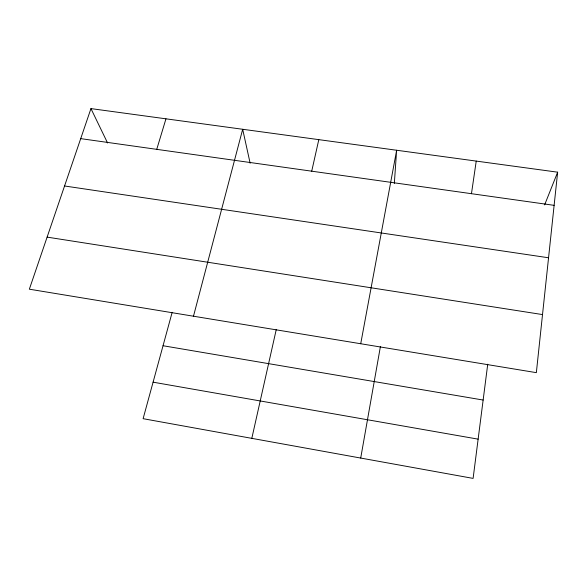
<?xml version="1.0" encoding="UTF-8"?>
<svg xmlns="http://www.w3.org/2000/svg" width="587" height="587" viewBox="0 0 587 587"><rect width="100%" height="100%" fill="white"/><g stroke="black" fill="none" stroke-linecap="round" stroke-linejoin="round"><path stroke-width="0.88" d="M394.332 183.43L396.636 150.25L360.719 343.74M557.65 172.182L536.349 372.65L29.35 289.193L90.956 108.602L557.65 172.182L544.619 204.892M487.731 364.219L473.107 478.398L143.111 418.685L172.167 312.335M471.464 193.695L476.233 161.095M360.712 458.058L380.405 346.579M311.719 171.184L318.807 139.647M251.816 438.35L276.279 329.446M193.483 316.21L242.68 129.272L250.143 163.245M156.744 149.347L165.967 118.823M80.713 138.635L554.128 205.34M64.555 185.984L548.559 257.774M47.114 237.119L542.52 314.581M163.047 345.736L483.138 400.048M153.09 382.174L478.134 439.149M90.956 108.602L107.575 142.979"/></g></svg>
